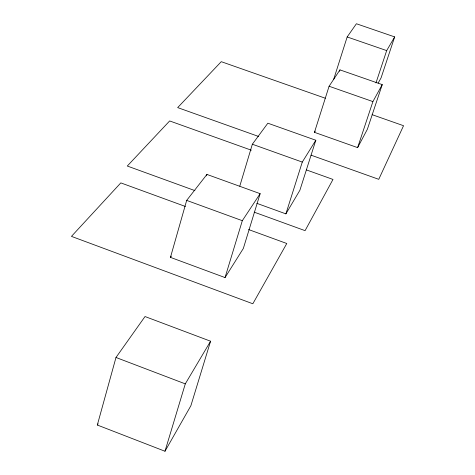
<?xml version="1.0" encoding="UTF-8"?>
<svg xmlns="http://www.w3.org/2000/svg" width="475" height="475" viewBox="0 0 475 475"><rect width="100%" height="100%" fill="white"/><g stroke="black" fill="none" stroke-linecap="round" stroke-linejoin="round"><path stroke-width="0.71" d="M97.322 425.03L115.989 357.479L145.018 316.54L210.579 341.21L190.867 405.757L164.985 451.25L97.322 425.03L98.141 423.813M170.454 257.367L186.675 200.397L206.934 174.426L260.14 193.669L243.331 248.467L225.037 277.572L170.454 257.367L171.333 256.173M206.518 175.851L206.934 174.426M239.78 186.129L252.344 144.228L267.853 123.203L315.822 140.244L299.879 190.285L285.891 213.869L256.85 203.342M164.985 451.25L185.286 383.871L210.579 341.21M225.037 277.572L242.321 220.685L260.14 193.669M285.891 213.869L302.284 162.082L315.822 140.244M314.462 132.329L329.092 86.248L339.952 69.884L382.238 84.615L367.365 129.265L357.616 147.63L314.462 132.329L315.234 131.106M333.747 79.135L347.172 36.955L356.404 23.75L394.672 36.907L381.069 77.882L378.165 83.054M339.506 71.28L339.952 69.884M375.98 82.911L386.68 50.593L394.672 36.907M357.616 147.63L372.905 101.585L382.238 84.615M347.172 36.955L386.68 50.593M329.092 86.248L372.905 101.585M325.322 98.23L221.255 61.679L177.674 107.599L258.667 136.485M372.115 114.671L403.548 125.709L378.759 179.324L311.036 155.165M252.344 144.228L302.284 162.082M251.322 150.189L169.658 120.941L127.288 166.03L194.916 190.612M306.47 169.937L332.993 179.437L305.081 230.654L254.184 212.153M186.675 200.397L242.321 220.685M185.398 206.471L120.816 182.887L71.452 236.378L252.837 303.768L286.781 243.497L248.591 229.55M115.989 357.479L185.286 383.871"/></g></svg>
